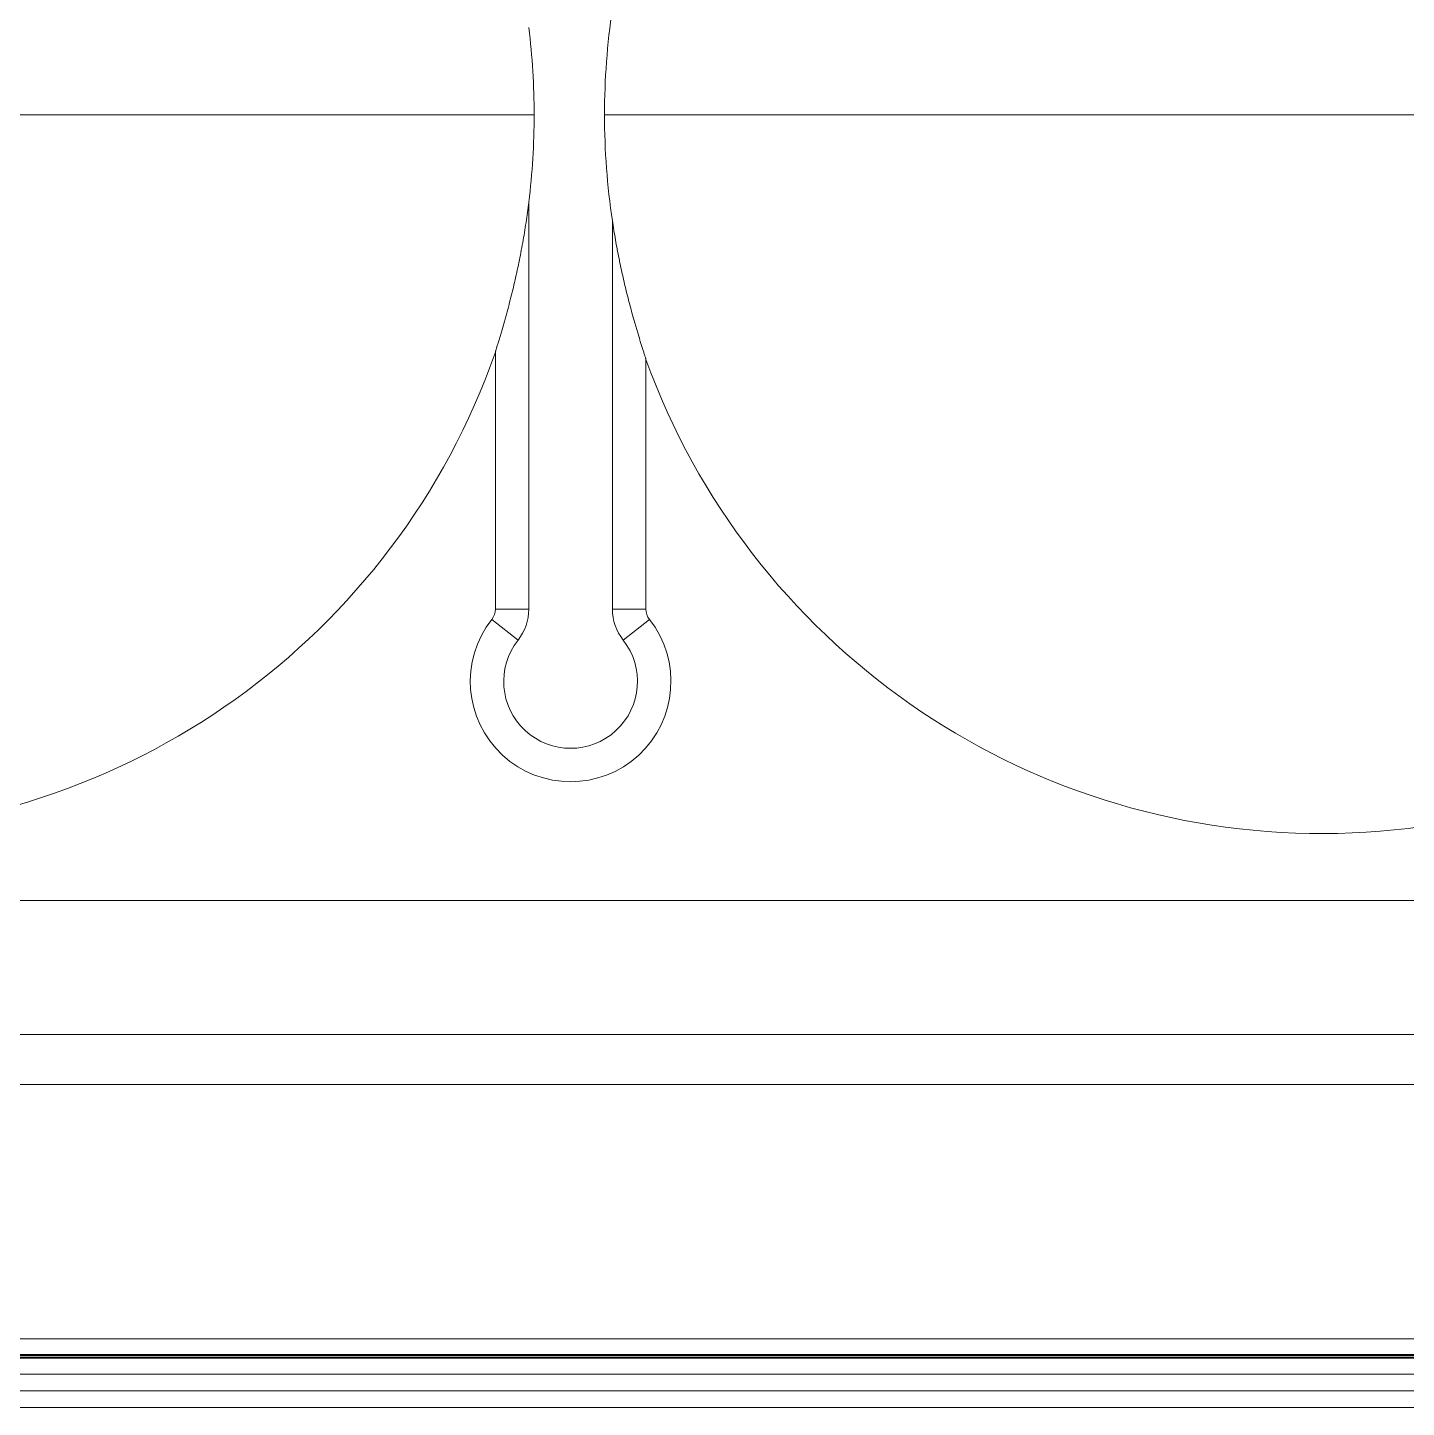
# Model space of a CAD drawing. Header units: millimetres. Extents: x 409 to 2276, y 1039 to 1674.
# Drawn here: x 1619.43 to 1660.65, y 1333.5 to 1374.77 of the extents above; entities that cross this region are included whole.
import ezdxf

# ---------------------------------------------------------------- set-up
doc = ezdxf.new("R2010")
doc.units = ezdxf.units.MM
doc.layers.add('粗实线层', color=7, linetype='Continuous', lineweight=35)

msp = doc.modelspace()

# ---------------------------------------------------------------- linework, layer by layer
at = {"layer": '粗实线层', "lineweight": 20}
for p, q in [((1634.574, 1372.161), (1613.126, 1372.161)), ((1636.679, 1372.161), (1658.126, 1372.161)), ((1679.574, 1372.161), (1658.126, 1372.161)), ((1634.414, 1369.55), (1634.414, 1357.382)), ((1636.914, 1357.382), (1636.914, 1368.99)), ((1633.414, 1365.062), (1633.414, 1357.382)), ((1637.914, 1357.382), (1637.914, 1364.848)), ((1634.414, 1357.382), (1633.414, 1357.382)), ((1636.914, 1357.382), (1637.914, 1357.382)), ((1634.093, 1356.455), (1633.307, 1357.073)), ((1637.236, 1356.455), (1638.022, 1357.073)), ((1610.626, 1348.661), (1750.626, 1348.661)), ((1610.626, 1344.661), (1750.626, 1344.661)), ((1610.626, 1344.661), (1750.626, 1344.661)), ((1750.626, 1343.161), (1610.626, 1343.161)), ((1750.626, 1335.557), (1610.626, 1335.557)), ((1750.626, 1335.083), (1610.626, 1335.083)), ((1750.626, 1335.058), (1610.626, 1335.058)), ((1750.626, 1335.003), (1610.626, 1335.003)), ((1610.626, 1334.978), (1750.626, 1334.978)), ((1750.626, 1334.503), (1610.626, 1334.503)), ((1610.626, 1334.005), (1750.626, 1334.005)), ((1610.626, 1333.505), (1750.626, 1333.505))]:
    msp.add_line(p, q, dxfattribs=at)
for centre, radius, start, end in [((1658.126, 1372.161), 21.448, 171.4976, 180), ((1613.126, 1372.161), 21.448, 0, 6.9921), ((1613.126, 1372.161), 21.448, 353.0079, 0), ((1658.126, 1372.161), 21.448, 180, 188.5024), ((1613.126, 1372.161), 21.494, 200.1873, 340.7151), ((1658.126, 1372.161), 21.494, 199.8909, 340.4099), ((1632.914, 1357.382), 0.5, 321.7868, 0), ((1632.914, 1357.382), 1.5, 321.7868, 0), ((1638.414, 1357.382), 1.5, 180, 218.2132), ((1638.414, 1357.382), 0.5, 180, 218.2132), ((1635.664, 1355.217), 3, 141.7868, 38.2132), ((1635.664, 1355.217), 2, 141.7868, 38.2132)]:
    msp.add_arc(centre, radius, start, end, dxfattribs=at)
for points, knots in [([(1633.414, 1365.062), (1633.414, 1365.064), (1633.415, 1365.069), (1633.418, 1365.08), (1633.419, 1365.085), (1633.422, 1365.095), (1633.424, 1365.1), (1633.429, 1365.118), (1633.433, 1365.132), (1633.44, 1365.155), (1633.442, 1365.162), (1633.447, 1365.179), (1633.45, 1365.187), (1633.457, 1365.214), (1633.463, 1365.232), (1633.474, 1365.27), (1633.48, 1365.289), (1633.493, 1365.329), (1633.499, 1365.35), (1633.511, 1365.391), (1633.518, 1365.413), (1633.538, 1365.478), (1633.551, 1365.522), (1633.577, 1365.611), (1633.591, 1365.656), (1633.631, 1365.794), (1633.658, 1365.887), (1633.698, 1366.029), (1633.712, 1366.077), (1633.738, 1366.173), (1633.752, 1366.221), (1633.791, 1366.367), (1633.817, 1366.464), (1633.867, 1366.659), (1633.892, 1366.757), (1633.94, 1366.953), (1633.964, 1367.051), (1634.033, 1367.347), (1634.076, 1367.545), (1634.158, 1367.942), (1634.196, 1368.141), (1634.268, 1368.542), (1634.301, 1368.742), (1634.362, 1369.145), (1634.39, 1369.348), (1634.414, 1369.55)], [0, 0, 0, 0, 0.015625, 0.015625, 0.023437, 0.023437, 0.03125, 0.03125, 0.046875, 0.046875, 0.054687, 0.054687, 0.0625, 0.0625, 0.078125, 0.078125, 0.09375, 0.09375, 0.109375, 0.109375, 0.125, 0.125, 0.15625, 0.15625, 0.1875, 0.1875, 0.25, 0.25, 0.28125, 0.28125, 0.3125, 0.3125, 0.375, 0.375, 0.4375, 0.4375, 0.5, 0.5, 0.625, 0.625, 0.75, 0.75, 0.875, 0.875, 1, 1, 1, 1]), ([(1636.914, 1368.99), (1636.943, 1368.802), (1636.973, 1368.614), (1637.039, 1368.239), (1637.074, 1368.052), (1637.149, 1367.679), (1637.189, 1367.493), (1637.252, 1367.215), (1637.274, 1367.123), (1637.318, 1366.938), (1637.341, 1366.846), (1637.387, 1366.663), (1637.411, 1366.572), (1637.459, 1366.39), (1637.483, 1366.3), (1637.533, 1366.12), (1637.558, 1366.03), (1637.596, 1365.897), (1637.609, 1365.853), (1637.635, 1365.765), (1637.648, 1365.721), (1637.687, 1365.59), (1637.713, 1365.503), (1637.751, 1365.377), (1637.764, 1365.336), (1637.79, 1365.254), (1637.802, 1365.215), (1637.826, 1365.137), (1637.838, 1365.1), (1637.855, 1365.046), (1637.861, 1365.029), (1637.871, 1364.995), (1637.876, 1364.979), (1637.886, 1364.949), (1637.89, 1364.934), (1637.898, 1364.908), (1637.902, 1364.896), (1637.908, 1364.875), (1637.91, 1364.867), (1637.914, 1364.854), (1637.914, 1364.85), (1637.914, 1364.848)], [0, 0, 0, 0, 0.125, 0.125, 0.25, 0.25, 0.375, 0.375, 0.4375, 0.4375, 0.5, 0.5, 0.5625, 0.5625, 0.625, 0.625, 0.6875, 0.6875, 0.71875, 0.71875, 0.75, 0.75, 0.8125, 0.8125, 0.84375, 0.84375, 0.875, 0.875, 0.90625, 0.90625, 0.921875, 0.921875, 0.9375, 0.9375, 0.953125, 0.953125, 0.96875, 0.96875, 0.984375, 0.984375, 1, 1, 1, 1])]:
    msp.add_open_spline(points, degree=3, knots=knots, dxfattribs=at)

doc.saveas('drawing.dxf')
